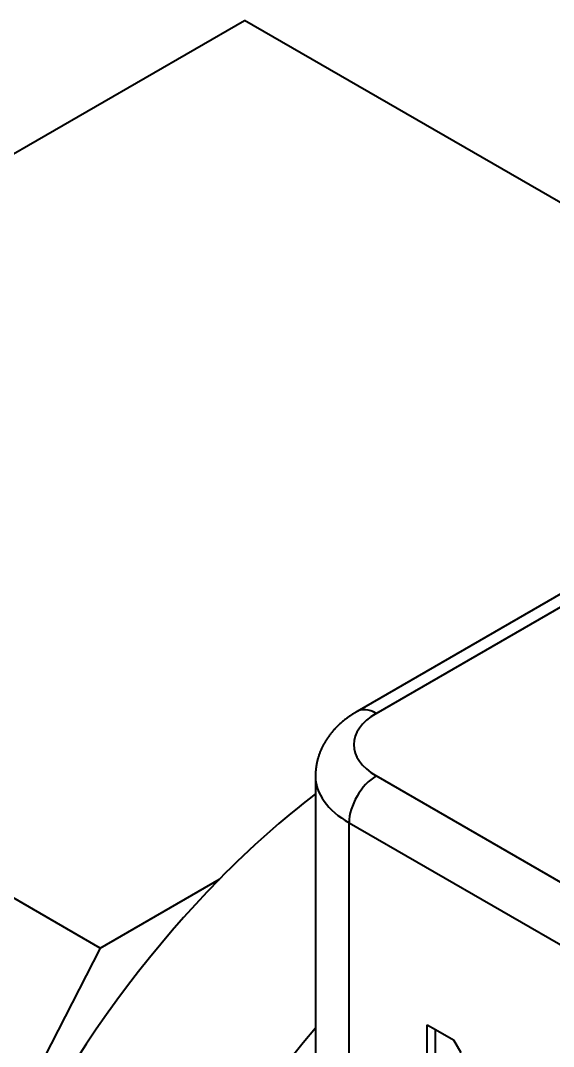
# Model space of a CAD drawing. Header units: millimetres. Extents: x 15 to 415, y 5 to 292.
# Drawn here: x 303.07 to 310.03, y 123.9 to 137.3 of the extents above; entities that cross this region are included whole.
import ezdxf

# ---------------------------------------------------------------- set-up
doc = ezdxf.new("R2010")
doc.units = ezdxf.units.MM
doc.layers.add('Geometries', color=7, linetype='Continuous')

msp = doc.modelspace()

# ---------------------------------------------------------------- linework, layer by layer
at = {"layer": 'Geometries', "linetype": 'Continuous', "lineweight": 40}
for p, q in [((294.5687, 130.6992), (305.9966, 137.2971)), ((314.5425, 132.3631), (305.9966, 137.2971)), ((307.7145, 128.2519), (316.6962, 133.4374)), ((314.5425, 132.3631), (307.4645, 128.2767)), ((304.1123, 125.1892), (294.5687, 130.6992)), ((306.9216, 127.4383), (306.9216, 127.4372)), ((306.9216, 127.4354), (306.9216, 127.4372)), ((306.9216, 127.4354), (306.9216, 127.2005)), ((312.0572, 124.9282), (307.7145, 127.4354)), ((306.9216, 127.2005), (306.9216, 124.1449)), ((307.361, 126.823), (311.7036, 124.3158)), ((307.361, 118.3902), (307.361, 126.823)), ((304.1123, 125.1892), (305.6677, 126.0872)), ((304.1123, 125.1892), (300.9949, 119.0995)), ((308.3814, 122.1954), (308.3814, 124.1864)), ((308.3814, 124.1864), (308.4875, 124.1252)), ((306.9216, 124.1449), (306.9216, 123.7881)), ((308.4875, 124.1252), (308.7222, 123.9897)), ((308.4875, 122.2566), (308.4875, 124.1252)), ((308.7222, 123.9897), (308.8173, 123.823))]:
    msp.add_line(p, q, dxfattribs=at)
at = {"layer": 'Geometries', "linetype": 'Continuous', "lineweight": 40, "flags": 128}
msp.add_lwpolyline([(307.4645, 128.2767), (307.4585, 128.2732), (307.4481, 128.267), (307.4378, 128.2608), (307.4275, 128.2545), (307.4173, 128.2482), (307.4072, 128.2417), (307.3972, 128.2352), (307.3873, 128.2287), (307.3774, 128.222), (307.3677, 128.2153), (307.358, 128.2085), (307.3484, 128.2017), (307.3389, 128.1948), (307.3295, 128.1878), (307.3202, 128.1807), (307.311, 128.1736), (307.3018, 128.1664), (307.2928, 128.1592), (307.2839, 128.1519), (307.275, 128.1445), (307.2663, 128.1371), (307.2577, 128.1296), (307.2491, 128.1221), (307.2407, 128.1145), (307.2324, 128.1068), (307.2242, 128.0991), (307.216, 128.0914), (307.208, 128.0835), (307.2001, 128.0757), (307.1923, 128.0677), (307.1846, 128.0598), (307.177, 128.0517), (307.1695, 128.0437), (307.1621, 128.0356), (307.1549, 128.0274), (307.1477, 128.0192), (307.1407, 128.0109), (307.1337, 128.0026), (307.1269, 127.9943), (307.1202, 127.9859), (307.1136, 127.9774), (307.1071, 127.9689), (307.1007, 127.9604), (307.0944, 127.9519), (307.0883, 127.9433), (307.0822, 127.9346), (307.0763, 127.926), (307.0704, 127.9173), (307.0647, 127.9085), (307.0591, 127.8997), (307.0536, 127.8909), (307.0482, 127.8821), (307.043, 127.8732), (307.0378, 127.8643), (307.0328, 127.8553), (307.0278, 127.8463), (307.023, 127.8373), (307.0183, 127.8283), (307.0137, 127.8192), (307.0092, 127.8101), (307.0048, 127.801), (307.0006, 127.7918), (306.9964, 127.7826), (306.9924, 127.7734), (306.9884, 127.7642), (306.9846, 127.7549), (306.9809, 127.7456), (306.9773, 127.7363), (306.9738, 127.727), (306.9705, 127.7177), (306.9672, 127.7083), (306.9641, 127.6989), (306.9611, 127.6895), (306.9581, 127.6801), (306.9553, 127.6706), (306.9526, 127.6611), (306.95, 127.6517), (306.9476, 127.6422), (306.9452, 127.6326), (306.943, 127.6231), (306.9408, 127.6136), (306.9388, 127.604), (306.9369, 127.5944), (306.9351, 127.5848), (306.9334, 127.5753), (306.9319, 127.5657), (306.9304, 127.556), (306.9291, 127.5464), (306.9278, 127.5368), (306.9267, 127.5272), (306.9257, 127.5175), (306.9248, 127.5079), (306.924, 127.4982), (306.9233, 127.4885), (306.9228, 127.4789), (306.9223, 127.4692), (306.922, 127.4596), (306.9218, 127.4499), (306.9217, 127.4402), (306.9216, 127.4383)], dxfattribs=at)
at = {"layer": 'Geometries', "linetype": 'Continuous', "lineweight": 40}
for centre, major_axis, start_param, end_param in [((307.7145, 127.8437), (-0.25, 0.433), 5.4977871, 6.2832077), ((308.4216, 127.8437), (1, 0), 2.3561945, 3.9269908), ((308.4216, 127.4354), (-1.5, 0), 6.283185, 7.0685835), ((307.7145, 127.0272), (-0.25, -0.433), 3.9269908, 5.4977871), ((307.957, 120.4649), (4.55, 7.8808), 0.9470007, 1.14914), ((307.957, 120.4649), (4.55, 7.8808), 1.14914, 1.9802357), ((309.9369, 119.3218), (4.55, 7.8808), 1.2730949, 3.0639064)]:
    msp.add_ellipse(centre, major_axis=major_axis, ratio=0.5773503, start_param=start_param, end_param=end_param, dxfattribs=at)

doc.saveas('drawing.dxf')
